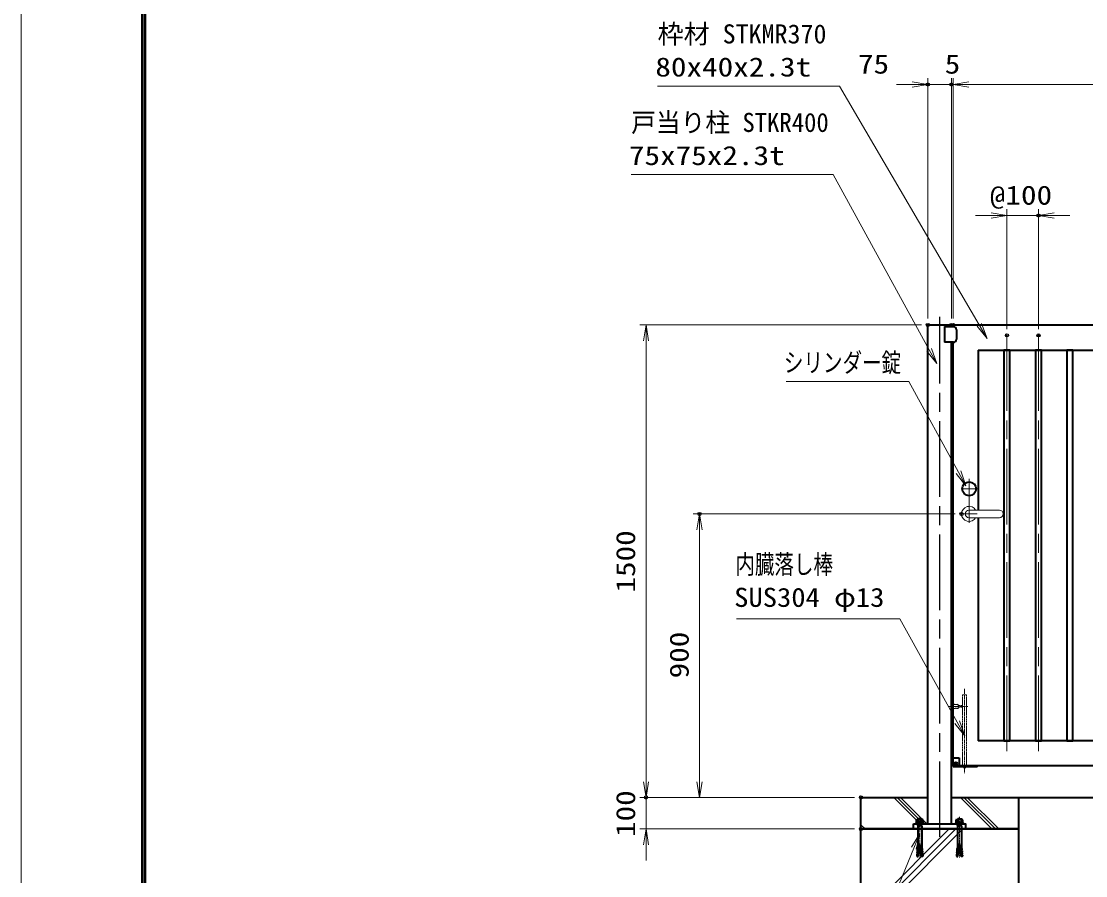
# Model space of a CAD drawing. Units: millimetres at full size. Extents: x -5940 to 5940, y -4200 to 4200.
# Drawn here: x -5940 to -2560, y -2066 to 647 of the extents above; entities that cross this region are included whole.
import ezdxf
from ezdxf.enums import TextEntityAlignment as Align

# ---------------------------------------------------------------- set-up
doc = ezdxf.new("R2010")
doc.units = ezdxf.units.MM
doc.header["$LTSCALE"] = 20
doc.header["$PDMODE"] = 32
doc.header["$PDSIZE"] = 10
doc.linetypes.add('DASHED', pattern=[7.5, 6, -1.5])
doc.linetypes.add('USER1', pattern=[18, 12, -1.5, 3, -1.5])
for name, color, linetype, lineweight in [('0-0_D-TTL', 7, 'Continuous', 18), ('0-1_軸線', 200, 'USER1', 15), ('0-2_隠れ線', 140, 'DASHED', 18), ('0-3_外形線', 7, 'Continuous', 35), ('0-4_寸法線', 4, 'Continuous', 18), ('0-5_0', 7, 'Continuous', 18), ('0-8_細線', 2, 'Continuous', 35), ('0-9_2', 7, 'Continuous', 18), ('0-A_中心線', 6, 'USER1', 25), ('1-0_ハッチング', 253, 'Continuous', 13)]:
    doc.layers.add(name, color=color, linetype=linetype, lineweight=lineweight)
doc.layers.add('0-6_Defpoints', color=7, linetype='Continuous')
doc.styles.add('ＭＳ ゴシック', font='')
doc.styles.get('ＭＳ ゴシック').set_extended_font_data('MS Gothic')

# ---------------------------------------------------------------- blocks, each defined once
blk = doc.blocks.new('_Open')
at = {"layer": '0-5_0'}
blk.add_line((-20, 3.333), (0, 0), dxfattribs=at)
blk.add_lwpolyline([(-20, -3.333), (0, 0), (-20, 0)], dxfattribs=at)
blk = doc.blocks.new('S30')
at = {"layer": '0-4_寸法線'}
for points in [[(-15378954, 54479709.3), (-15366133.8, 54479709.3), (-15360028.7, 54468582.7), (-15359547.7, 54467706)], [(-15360174.8, 54468502.5), (-15359547.7, 54467706), (-15359882.6, 54468662.8)]]:
    blk.add_lwpolyline(points, dxfattribs=at)
at = {"layer": '0-4_寸法線', "color": 254, "style": 'ＭＳ ゴシック'}
for s, width, p in [('戸当り柱 STKR400', 0.95, (-15378954, 54482048.6)), ('75x75x2.3t', 1.2, (-15379098, 54479948.6))]:
    blk.add_text(s, height=1212, dxfattribs=dict(at, width=width)).set_placement(p, align=Align.BOTTOM_LEFT)
blk = doc.blocks.new('S33')
at = {"layer": '0-4_寸法線'}
for points in [[(-15369117.1, 54466563.2), (-15361317.7, 54466563.2), (-15358171.6, 54460817.1), (-15357691.3, 54459940)], [(-15358317.8, 54460737.1), (-15357691.3, 54459940), (-15358025.4, 54460897.2)]]:
    blk.add_lwpolyline(points, dxfattribs=at)
at = {"layer": '0-4_寸法線', "color": 254, "style": 'ＭＳ ゴシック', "width": 0.75}
blk.add_text('シリンダー錠', height=1212, dxfattribs=at).set_placement((-15369251.5, 54466802.5), align=Align.BOTTOM_LEFT)
blk = doc.blocks.new('S34')
at = {"layer": '0-4_寸法線'}
for points in [[(-15382489.7, 54415618.8), (-15369727.1, 54415618.8), (-15361003.6, 54436940.8), (-15360624.9, 54437866.3)], [(-15360849.3, 54436877.7), (-15360624.9, 54437866.3), (-15361157.8, 54437003.9)]]:
    blk.add_lwpolyline(points, dxfattribs=at)
at = {"layer": '0-4_寸法線', "color": 254, "style": 'ＭＳ ゴシック'}
for s, width, p in [('オ-ルアンカ-', 0.8, (-15382558.8, 54417958.1)), ('M12×120 ユニクロ', 0.9, (-15382681.7, 54415858.1))]:
    blk.add_text(s, height=1212, dxfattribs=dict(at, width=width)).set_placement(p, align=Align.BOTTOM_LEFT)
blk = doc.blocks.new('_DOTSMALL')
at = {"layer": '0-5_0'}
blk.add_line((-1.25, 0), (1.25, 0), dxfattribs=at)
blk = doc.blocks.new('S35')
at = {"layer": '0-4_寸法線'}
for points in [[(-15377276, 54485330.3), (-15365723, 54485330.3), (-15356843.4, 54470158.7), (-15356338.2, 54469295.7)], [(-15356987.2, 54470074.5), (-15356338.2, 54469295.7), (-15356699.5, 54470242.9)]]:
    blk.add_lwpolyline(points, dxfattribs=at)
at = {"layer": '0-4_寸法線', "color": 254, "style": 'ＭＳ ゴシック'}
blk.add_text('枠材 STKMR370', height=1212, dxfattribs=at).set_placement((-15377276, 54487669.7), align=Align.BOTTOM_LEFT)
at = {"layer": '0-4_寸法線', "color": 254, "style": 'ＭＳ ゴシック', "width": 1.2}
blk.add_text('80x40x2.3t', height=1212, dxfattribs=at).set_placement((-15377420, 54485569.7), align=Align.BOTTOM_LEFT)
blk = doc.blocks.new('PROFUV00HOJH2L')
at = {"layer": '0-1_軸線'}
blk.add_line((0, 452.5), (0, -2142.9), dxfattribs=at)
at = {"layer": '0-8_細線'}
for p, q in [((-255.4, 43.3), (-185, 81.2)), ((-217.5, 225), (-174.2, 290)), ((-217.5, 81.2), (-217.5, 225)), ((-185, 81.2), (-217.5, 81.2)), ((-185, 81.2), (0, 81.2)), ((-174.2, 290), (0, 290)), ((-174.2, 290), (-98.4, 246.7)), ((-120, 290), (-98.4, 317.1)), ((-120, 290), (0, 290)), ((-120, 0), (0, 0)), ((-120, -27.1), (-120, 0)), ((0, 317.1), (-98.4, 317.1)), ((-98.4, 246.7), (-44.2, 290)), ((-98.4, 246.7), (-98.4, 81.2)), ((-44.2, 290), (0, 290)), ((0, 317.1), (98.4, 317.1)), ((174.2, 290), (0, 290)), ((120, 290), (0, 290)), ((44.2, 290), (0, 290)), ((185, 81.2), (0, 81.2)), ((120, 0), (0, 0)), ((98.4, 246.7), (44.2, 290)), ((120, 290), (98.4, 317.1)), ((174.2, 290), (98.4, 246.7)), ((98.4, 246.7), (98.4, 81.2)), ((120, 0), (255.4, 0)), ((120, -27.1), (120, 0)), ((217.5, 225), (174.2, 290)), ((217.5, 81.2), (217.5, 225)), ((-120, -27.1), (0, -27.1)), ((-120, -48.7), (-120, -27.1)), ((-103.8, -48.7), (-120, -48.7)), ((-120, -92.1), (-120, -65)), ((-120, -65), (0, -65)), ((-120, -143.7), (-120, -1515)), ((-103.8, -48.7), (0, -48.7)), ((-103.8, -65), (-103.8, -48.7)), ((-101.5, -92.1), (0, -92.1)), ((-101.5, -116), (0, -116)), ((120, -27.1), (0, -27.1)), ((103.8, -48.7), (0, -48.7)), ((120, -65), (0, -65)), ((101.5, -92.1), (0, -92.1)), ((101.5, -116), (0, -116)), ((101.5, -92.1), (120, -92.1)), ((101.5, -116), (101.5, -92.1)), ((120, -143.7), (101.5, -116)), ((103.8, -48.7), (120, -48.7)), ((103.8, -65), (103.8, -48.7)), ((120, -48.7), (120, -27.1)), ((120, -92.1), (120, -65)), ((120, -143.7), (120, -1515)), ((-98.3, -2077.5), (0, -1252.2)), ((98.3, -2077.5), (0, -1252.2)), ((-184.5, -1984.1), (-190.6, -2053.2)), ((-184.5, -1984.1), (-88.1, -1992.5)), ((-172.4, -1845.8), (-178.5, -1914.9)), ((-178.5, -1914.9), (-79.9, -1923.6)), ((-172.7, -1985.1), (-166.7, -1916)), ((-172.4, -1845.8), (-71.7, -1854.6)), ((-160.3, -1707.6), (-166.4, -1776.7)), ((-166.4, -1776.7), (-63.5, -1785.7)), ((-160.7, -1846.8), (-154.6, -1777.7)), ((-160.3, -1707.6), (-55.3, -1716.7)), ((-154.3, -1638.4), (-47.1, -1647.8)), ((-148.6, -1708.6), (-142.5, -1639.5)), ((-148.2, -1569.3), (-38.9, -1578.9)), ((-136.5, -1570.3), (-120, -1515)), ((-31.3, -1515), (-120, -1515)), ((31.3, -1515), (120, -1515)), ((148.2, -1569.3), (38.9, -1578.9)), ((154.3, -1638.4), (47.1, -1647.8)), ((160.3, -1707.6), (55.3, -1716.7)), ((166.4, -1776.7), (63.5, -1785.7)), ((172.4, -1845.8), (71.7, -1854.6)), ((178.5, -1914.9), (79.9, -1923.6)), ((184.5, -1984.1), (88.1, -1992.5)), ((136.5, -1570.3), (120, -1515)), ((148.6, -1708.6), (142.5, -1639.5)), ((160.7, -1846.8), (154.6, -1777.7)), ((160.3, -1707.6), (166.4, -1776.7)), ((172.7, -1985.1), (166.7, -1916)), ((172.4, -1845.8), (178.5, -1914.9)), ((184.5, -1984.1), (190.6, -2053.2)), ((-190.6, -2053.2), (-96.4, -2061.4)), ((-178.8, -2054.7), (-180.2, -2070.3)), ((-180.2, -2070.3), (-98.3, -2077.5)), ((-178.8, -2054.7), (-178.8, -2054.2)), ((190.6, -2053.2), (96.4, -2061.4)), ((180.2, -2070.3), (98.3, -2077.5)), ((178.8, -2054.7), (178.8, -2054.2)), ((178.8, -2054.7), (180.2, -2070.3))]:
    blk.add_line(p, q, dxfattribs=at)
for points in [[(-120, 0), (-255.4, 0), (-255.4, 43.3)], [(255.4, 0), (255.4, 43.3), (185, 81.2), (217.5, 81.2)], [(-120, -143.7), (-101.5, -116), (-101.5, -92.1), (-120, -92.1)], [(-148.2, -1569.3), (-154.3, -1638.4), (-148.2, -1569.3)], [(154.3, -1638.4), (148.2, -1569.3), (154.3, -1638.4)]]:
    blk.add_lwpolyline(points, dxfattribs=at)
blk = doc.blocks.new('cgcxfcfj')
at = {"layer": '0-3_外形線'}
blk.add_lwpolyline([(-1660, 320), (1640, 320), (1640, 0), (-1660, 0)], close=True, dxfattribs=at)
at = {"layer": '0-5_0'}
for p in [(-1260, 320), (1260, 320)]:
    blk.add_blockref('PROFUV00HOJH2L', p, dxfattribs=at)
blk = doc.blocks.new('shgtdhgjhhggf')
at = {"layer": '0-1_軸線'}
for p, q in [((734, 4902.9), (734, -448.4)), ((-296.3, 3780), (934.3, 3780)), ((180, 160), (87.6, 160)), ((180, 160), (180, 252.4)), ((180, 160), (272.4, 160)), ((180, 160), (180, 67.6))]:
    blk.add_line(p, q, dxfattribs=at)
at = {"layer": '0-2_隠れ線'}
for p, q in [((604, 4520), (864, 4520)), ((604, 4520), (604, 40)), ((864, 4520), (864, 40)), ((34, 3930), (34, 3630)), ((334, 3630), (334, 3930)), ((334, 3830), (604, 3830)), ((334, 3730), (604, 3730))]:
    blk.add_line(p, q, dxfattribs=at)
for centre, radius, start, end in [((184, 4290), 390, 247.38014, 292.61986), ((184, 3270), 390, 67.38014, 112.61986), ((734, 40), 130, 180, 217.97987), ((734, 40), 130, 322.02013, 0)]:
    blk.add_arc(centre, radius, start, end, dxfattribs=at)
at = {"layer": '0-3_外形線'}
for p, q in [((0, 520), (380, 520)), ((132, 166.2), (173.8, 166.2)), ((132, 166.2), (132, 153.8)), ((132, 153.8), (173.8, 153.8)), ((186.2, 208), (173.8, 208)), ((173.8, 208), (173.8, 166.2)), ((173.8, 153.8), (173.8, 112)), ((186.2, 112), (173.8, 112)), ((186.2, 208), (186.2, 166.2)), ((186.2, 166.2), (228, 166.2)), ((186.2, 153.8), (186.2, 112)), ((186.2, 153.8), (228, 153.8)), ((228, 166.2), (228, 153.8)), ((380, 520), (380, -40)), ((0, -40), (1504, -40))]:
    blk.add_line(p, q, dxfattribs=at)
blk.add_circle((180, 160), 84, dxfattribs=at)
for centre, radius, start, end in [((1504, 0), 40, 270, 0), ((734, 40), 130, 217.97987, 322.02013)]:
    blk.add_arc(centre, radius, start, end, dxfattribs=at)
blk = doc.blocks.new('S43')
at = {"layer": '0-4_寸法線'}
for points in [[(-15372268.5, 54451498), (-15361898.1, 54451498), (-15358255.5, 54444934.9), (-15357770.2, 54444060.6)], [(-15358401.3, 54444854), (-15357770.2, 54444060.6), (-15358109.8, 54445015.8)]]:
    blk.add_lwpolyline(points, dxfattribs=at)
at = {"layer": '0-4_寸法線', "color": 254, "style": 'ＭＳ ゴシック'}
for s, width, p in [('内臓落し棒', 0.75, (-15372335.7, 54453994.8)), ('SUS304 φ13', 1.1, (-15372412.5, 54451894.8))]:
    blk.add_text(s, height=1212, dxfattribs=dict(at, width=width)).set_placement(p, align=Align.BOTTOM_LEFT)

msp = doc.modelspace()

# ---------------------------------------------------------------- linework, layer by layer
at = {"layer": '0-0_D-TTL'}
for points in [[(-5940, -4200), (5940, -4200), (5940, 4200), (-5940, 4200)], [(-5558.14, 3889.71), (5558.14, 3889.71), (5558.14, -3888.86), (-5558.14, -3888.86)], [(-5554.61, 3886.18), (5554.61, 3886.18), (5554.61, -3885.32), (-5554.61, -3885.32)], [(-5551.07, 3882.64), (5551.07, 3882.64), (5551.07, -3881.79), (-5551.07, -3881.79)], [(-5547.54, 3879.11), (5547.54, 3879.11), (5547.54, -3878.25), (-5547.54, -3878.25)], [(-5544, 3875.57), (5544, 3875.57), (5544, -3874.71), (-5544, -3874.71)]]:
    msp.add_lwpolyline(points, close=True, dxfattribs=at)
at = {"layer": '0-1_軸線'}
for p, q in [((-2809.77, -350.03), (-2809.77, -1684.03)), ((-2709.77, -350.03), (-2709.77, -1684.03)), ((-2930.02, -945.03), (-2930.02, -806.03)), ((-2954.02, -837.03), (-2904.02, -837.03)), ((-2956.02, -917.03), (-2904.02, -917.03))]:
    msp.add_line(p, q, dxfattribs=at)
at = {"layer": '0-3_外形線'}
for p, q in [((-3061.02, -1901.03), (-3061.02, -317.03)), ((-3061.02, -317.03), (-2986.02, -317.03)), ((-3008.02, -322.03), (-2980.02, -322.03)), ((-3008.02, -322.03), (-3008.02, -372.03)), ((-2986.02, -322.03), (-2986.02, -317.03)), ((-2981.02, -317.03), (-961.02, -317.03)), ((-2981.02, -322.03), (-2981.02, -317.03)), ((-2970.02, -332.03), (-2970.02, -362.03)), ((-2980.02, -372.03), (-3008.02, -372.03)), ((-2986.02, -1901.03), (-2986.02, -372.03)), ((-2981.02, -1719.03), (-2981.02, -372.03)), ((-2901.02, -397.03), (-1086.02, -397.03)), ((-2901.02, -397.03), (-2901.02, -905.03)), ((-2901.02, -929.03), (-2901.02, -1637.03)), ((-1086.02, -1637.03), (-2901.02, -1637.03)), ((-961.02, -1717.03), (-2981.02, -1717.03)), ((-2773.52, -1817.03), (-1273.52, -1817.03))]:
    msp.add_line(p, q, dxfattribs=at)
for points in [[(-2819.27, -1637.03), (-2800.27, -1637.03), (-2800.27, -397.03), (-2819.27, -397.03)], [(-2719.27, -1637.03), (-2700.27, -1637.03), (-2700.27, -397.03), (-2719.27, -397.03)], [(-2619.27, -1637.03), (-2600.27, -1637.03), (-2600.27, -397.03), (-2619.27, -397.03)], [(-3273.52, -1917.03), (-2773.52, -1917.03), (-2773.52, -2617.03), (-3273.52, -2617.03)]]:
    msp.add_lwpolyline(points, close=True, dxfattribs=at)
msp.add_lwpolyline([(-2986.02, -1817.03), (-2773.52, -1817.03), (-2773.52, -1917.03), (-3273.52, -1917.03), (-3273.52, -1817.03), (-3061.02, -1817.03)], dxfattribs=at)
msp.add_circle((-2930.02, -837.03), 22, dxfattribs=at)
for centre, start, end in [((-2980.02, -332.03), 0, 90), ((-2980.02, -362.03), 270, 0)]:
    msp.add_arc(centre, 10, start, end, dxfattribs=at)
at = {"layer": '0-4_寸法線'}
for p, q in [((-3111.02, 446.33), (-3161.02, 446.33)), ((-3061.02, -297.03), (-3061.02, 466.33)), ((-2986.02, 446.33), (-3061.02, 446.33)), ((-2986.02, -297.03), (-2986.02, 466.33)), ((-2986.02, -297.03), (-2986.02, 466.33)), ((-2981.02, 446.33), (-2986.02, 446.33)), ((-2981.02, -297.03), (-2981.02, 466.33)), ((-2981.02, -297.03), (-2981.02, 466.33)), ((-2981.02, 446.33), (-961.02, 446.33)), ((-2931.02, 446.33), (-2881.02, 446.33)), ((-2809.77, -330.03), (-2809.77, 50.3)), ((-2709.77, -330.03), (-2709.77, 50.3)), ((-2859.77, 30.3), (-2909.77, 30.3)), ((-2809.77, 30.3), (-2709.77, 30.3)), ((-2659.77, 30.3), (-2609.77, 30.3)), ((-3081.02, -317.03), (-3976.12, -317.03)), ((-3956.12, -317.03), (-3956.12, -1817.03)), ((-2974.02, -917.03), (-3806.12, -917.03)), ((-3786.12, -1817.03), (-3786.12, -917.03)), ((-3956.12, -1767.03), (-3956.12, -1717.03)), ((-3293.52, -1817.03), (-3976.12, -1817.03)), ((-3293.52, -1817.03), (-3976.12, -1817.03)), ((-3956.12, -1917.03), (-3956.12, -1817.03)), ((-3293.52, -1817.03), (-3806.12, -1817.03)), ((-3293.52, -1917.03), (-3976.12, -1917.03)), ((-3956.12, -1967.03), (-3956.12, -2017.03))]:
    msp.add_line(p, q, dxfattribs=at)
at = {"layer": '0-6_Defpoints'}
for p in [(-3061.02, 446.33), (-2986.02, 446.33), (-2709.77, 30.3), (-3061.02, -317.03), (-3061.02, -317.03), (-2986.02, -317.03), (-2981.02, -317.03), (-2809.77, -350.03), (-2709.77, -350.03), (-3786.12, -917.03), (-2954.02, -917.03), (-3956.12, -1817.03), (-3956.12, -1817.03), (-3273.52, -1817.03), (-3273.52, -1917.03)]:
    msp.add_point(p, dxfattribs=at)
at = {"layer": '0-9_2'}
for p, q in [((-2834.02, -905.03), (-2930.02, -905.03)), ((-2930.02, -929.03), (-2834.02, -929.03))]:
    msp.add_line(p, q, dxfattribs=at)
for centre, radius, start, end in [((-2930.02, -917.03), 24, 30, 330), ((-2930.02, -917.03), 12, 90, 270), ((-2834.02, -917.03), 12, 270, 90)]:
    msp.add_arc(centre, radius, start, end, dxfattribs=at)
at = {"layer": '0-A_中心線'}
msp.add_line((-3023.52, -1942.53), (-3023.52, -291.53), dxfattribs=at)
at = {"layer": '1-0_ハッチング'}
for p, q in [((-3085.63, -1901.03), (-3169.63, -1817.03)), ((-3074.76, -1901.03), (-3158.76, -1817.03)), ((-3063.88, -1901.03), (-3147.88, -1817.03)), ((-2857.5, -1917.03), (-2957.5, -1817.03)), ((-2846.62, -1917.03), (-2946.62, -1817.03)), ((-2835.75, -1917.03), (-2935.75, -1817.03)), ((-3260.01, -1917.03), (-3273.52, -1903.52)), ((-3270.89, -1917.03), (-3273.52, -1914.39)), ((-3273.52, -2197.01), (-2993.55, -1917.03)), ((-3273.52, -2218.76), (-2971.8, -1917.03)), ((-3273.52, -2240.51), (-2950.05, -1917.03))]:
    msp.add_line(p, q, dxfattribs=at)

# ---------------------------------------------------------------- block references
at = {"layer": '0-3_外形線', "xscale": 0.05, "yscale": 0.05}
msp.add_blockref('shgtdhgjhhggf', (-2981.02, -1717.03), dxfattribs=at)
at = {"layer": '0-4_寸法線'}
for name, p, xscale, yscale in [('S35', (764944.5, -2723824.98), 0.05, 0.05), ('_Open', (-3061.02, 446.33), 2.5, 2.5), ('_DOTSMALL', (-2986.02, 446.33), 2.5, 2.5), ('S30', (764944.5, -2723824.98), 0.05, 0.05), ('_Open', (-2809.77, 30.3), 2.5, 2.5), ('S33', (764944.5, -2723824.98), 0.05, 0.05), ('S43', (764944.5, -2723824.98), 0.05, 0.05), ('S34', (764944.5, -2723824.98), 0.05, 0.05)]:
    msp.add_blockref(name, p, dxfattribs=dict(at, xscale=xscale, yscale=yscale))
at = {"layer": '0-4_寸法線', "xscale": 2.5, "yscale": 2.5}
for name, p, rotation in [('_DOTSMALL', (-2986.02, 446.33), 180), ('_Open', (-2981.02, 446.33), 180), ('_Open', (-2981.02, 446.33), 180), ('_Open', (-2709.77, 30.3), 180), ('_Open', (-3956.12, -317.03), 90), ('_Open', (-3786.12, -917.03), 90), ('_Open', (-3956.12, -1817.03), 270), ('_Open', (-3956.12, -1817.03), 270), ('_Open', (-3786.12, -1817.03), 270), ('_Open', (-3956.12, -1917.03), 90)]:
    msp.add_blockref(name, p, dxfattribs=dict(at, rotation=rotation))
at = {"layer": '0-8_細線', "xscale": 0.05, "yscale": 0.05}
msp.add_blockref('cgcxfcfj', (-3023.52, -1917.03), dxfattribs=at)

# ---------------------------------------------------------------- texts
at = {"layer": '0-4_寸法線', "color": 254, "style": 'ＭＳ ゴシック', "width": 1.2}
for s, p in [('75', (-3282.99, 462.68)), ('5', (-3007.52, 462.68)), ('@100', (-2864.17, 46.64))]:
    msp.add_text(s, height=60.56, dxfattribs=at).set_placement(p, align=Align.BOTTOM_LEFT)
for s, p in [('1500', (-3972.46, -1166.63)), ('900', (-3802.46, -1439.03)), ('100', (-3972.46, -1942.63))]:
    msp.add_text(s, height=60.56, rotation=90, dxfattribs=at).set_placement(p, align=Align.BOTTOM_LEFT)

doc.saveas('drawing.dxf')
